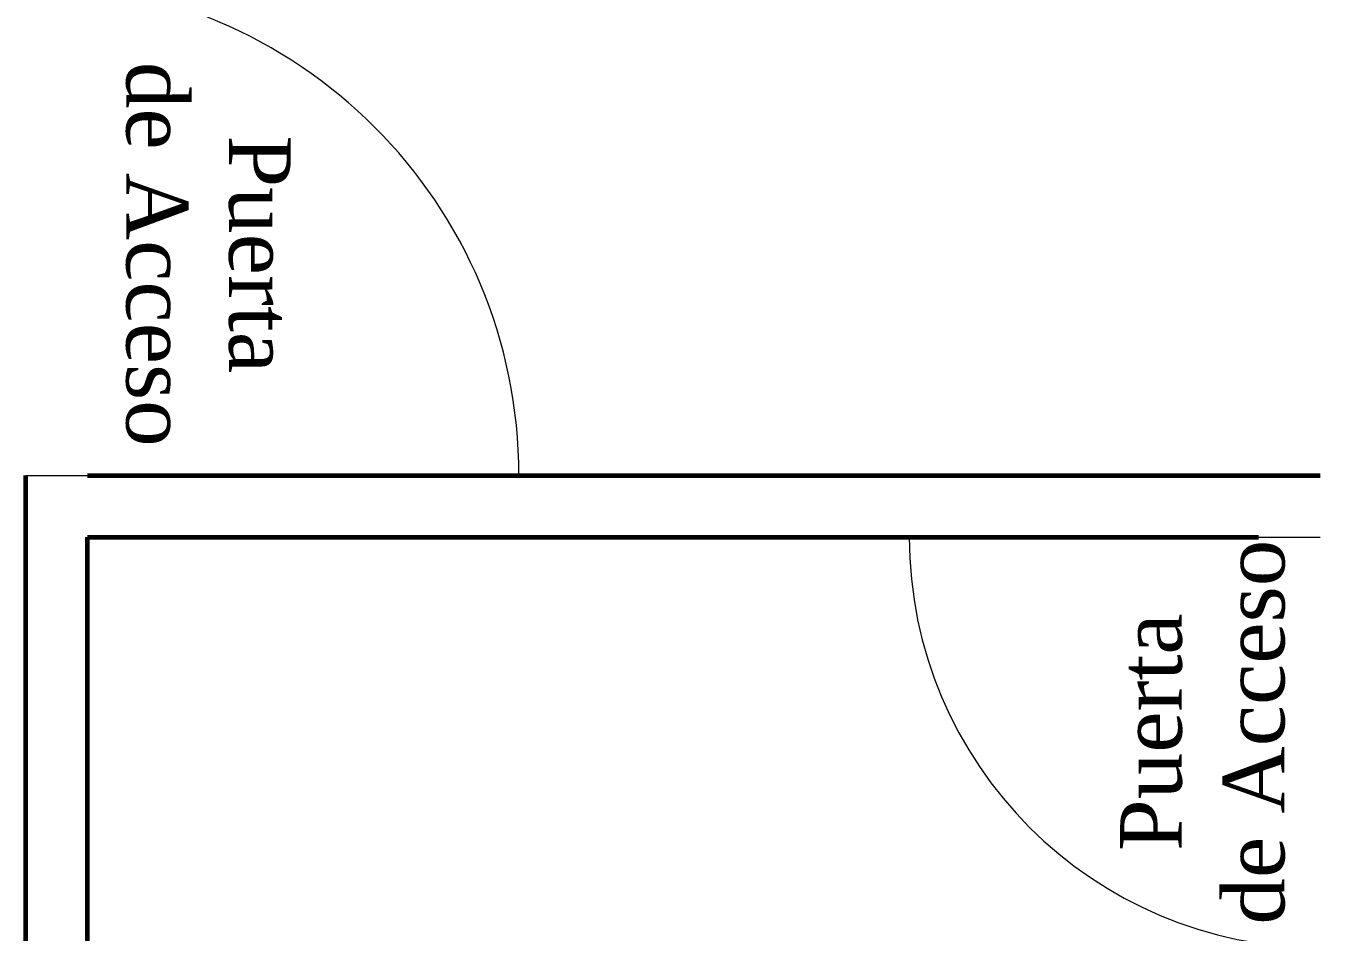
# Model space of a CAD drawing. Header units: metres. Extents: x 29 to 562, y -33 to 369.
# Drawn here: x 297.496 to 300.646, y 180.671 to 182.878 of the extents above; entities that cross this region are included whole.
import ezdxf

# ---------------------------------------------------------------- set-up
doc = ezdxf.new("R2010")
doc.units = ezdxf.units.M
doc.header["$LTSCALE"] = 2
doc.layers.add('A-DOOR', color=251, linetype='Continuous', lineweight=18)
doc.layers.add('S-WALL', color=7, linetype='Continuous', lineweight=60)
doc.styles.get("Standard").update_dxf_attribs({"font": 'arial.ttf'})

msp = doc.modelspace()

# ---------------------------------------------------------------- linework, layer by layer
at = {"layer": 'A-DOOR'}
for p, q in [((297.4958, 181.7829), (298.6958, 181.7829)), ((299.6458, 181.6329), (300.6458, 181.6329))]:
    msp.add_line(p, q, dxfattribs=at)
for centre, radius, start, end in [((297.4958, 181.7829), 1.2, 0, 90), ((300.6458, 181.6329), 1, 180, 270)]:
    msp.add_arc(centre, radius, start, end, dxfattribs=at)
at = {"layer": 'S-WALL'}
for p, q in [((297.4958, 176.6188), (297.4958, 181.7829)), ((297.6458, 181.7829), (300.6458, 181.7829)), ((297.6458, 179.2009), (297.6458, 181.6329)), ((297.6458, 181.6329), (300.4958, 181.6329))]:
    msp.add_line(p, q, dxfattribs=at)

# ---------------------------------------------------------------- texts
at = {"char_height": 0.15, "attachment_point": 2}
for insert, rotation in [((298.1404, 182.3215), 270), ((300.159, 181.1578), 90)]:
    msp.add_mtext_dynamic_manual_height_columns('{\\fTimes New Roman|b0|i0|c0|p18;Puerta^Jde Acceso}', width=13.41015, gutter_width=12.5, heights=[0], dxfattribs=dict(at, insert=insert, rotation=rotation))

doc.saveas('drawing.dxf')
